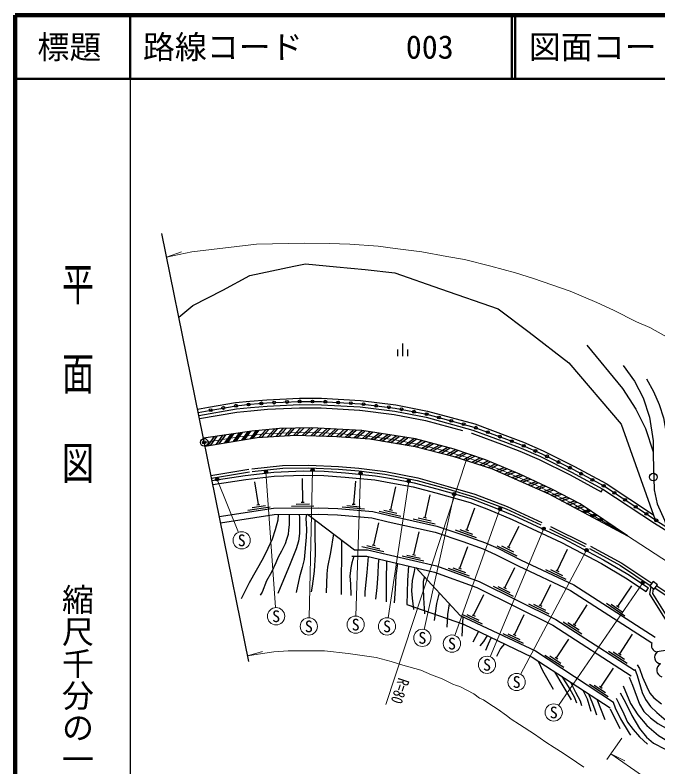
# Model space of a CAD drawing. Units: millimetres at full size, sheet at 1:1000; details may follow other scales. Extents: x 40000 to 680000, y 20000 to 380000.
# Drawn here: x 40000 to 140586, y 262303 to 380000 of the extents above; entities that cross this region are included whole.
import ezdxf
from ezdxf.enums import TextEntityAlignment as Align

# ---------------------------------------------------------------- set-up
doc = ezdxf.new("R2010")
doc.units = ezdxf.units.MM
doc.header["$LTSCALE"] = 1000
doc.header["$PDMODE"] = 32
doc.header["$PDSIZE"] = 500
doc.linetypes.add('CHAIN', pattern=[18.5, 12, -1.5, 3.5, -1.5])
doc.linetypes.add('DASHED', pattern=[7.5, 6, -1.5])
for name, color, linetype, lineweight in [('M-BGD', 7, 'Continuous', 25), ('M-BMK', 2, 'CHAIN', 13), ('M-BMK-OTRS', 5, 'Continuous', 25), ('M-BMK-SRVR', 3, 'Continuous', 25), ('M-STR-HTXT', 7, 'Continuous', 13), ('M-STR-STRC', 7, 'Continuous', 25), ('M-TTL', 2, 'Continuous', 140), ('M-TTL-BAND', 7, 'Continuous', 25), ('M-TTL-LINE', 7, 'Continuous', 50)]:
    doc.layers.add(name, color=color, linetype=linetype, lineweight=lineweight)
doc.layers.add('M-OTRS', color=6, linetype='Continuous')
doc.layers.add('M-TTL-TXT', color=7, linetype='Continuous')
doc.styles.add('@ＭＳ ゴシック', font='')
doc.styles.add('ＭＳ ゴシック', font='')
doc.styles.get('@ＭＳ ゴシック').set_extended_font_data('@MS Gothic')
doc.styles.get('ＭＳ ゴシック').set_extended_font_data('MS Gothic')

msp = doc.modelspace()

# ---------------------------------------------------------------- hatches: boundary and pattern name
at = {"layer": 'M-STR-STRC'}
for points in [[(72957, 314293), (72520, 314231), (71499, 312809), (71943, 312882)], [(74267, 314481), (73830, 314419), (72831, 313027), (73275, 313100)], [(75577, 314670), (75140, 314607), (74163, 313246), (74607, 313319)], [(76888, 314858), (76451, 314795), (75495, 313464), (75939, 313537)], [(78151, 314980), (77732, 314942), (76828, 313683), (77272, 313756)], [(79697, 315122), (79234, 315079), (78163, 313873), (78612, 313900)], [(81087, 315249), (80624, 315207), (79510, 313953), (79960, 313980)], [(82410, 315301), (81974, 315290), (80858, 314033), (81307, 314060)], [(83716, 315334), (83280, 315323), (82206, 314113), (82655, 314139)], [(85233, 315372), (84586, 315356), (83553, 314193), (83878, 314212), (84003, 314208)], [(86636, 315386), (86369, 315401), (86184, 315396), (84902, 314183), (85352, 314171)], [(87947, 315312), (87510, 315336), (86252, 314146), (86702, 314133)], [(89258, 315238), (88821, 315262), (87601, 314108), (88051, 314096)], [(90569, 315164), (90132, 315188), (88951, 314071), (89401, 314058)], [(92005, 315083), (91443, 315114), (90300, 314033), (90336, 314032), (90749, 314001)], [(93378, 315005), (92921, 315031), (91647, 313934), (92095, 313901)], [(94702, 314884), (94289, 314949), (92993, 313833), (93442, 313800)], [(95940, 314691), (95527, 314755), (94339, 313733), (94788, 313699)], [(97407, 314461), (96959, 314531), (95684, 313617), (96128, 313544)], [(98752, 314250), (98303, 314321), (97016, 313398), (97460, 313324)], [(71646, 314105), (71209, 314043), (70167, 312590), (70611, 312663)], [(100097, 314040), (99648, 314110), (98348, 313178), (98792, 313105)], [(101442, 313829), (100993, 313900), (99680, 312958), (100124, 312885)], [(102770, 313607), (102632, 313643), (102338, 313689), (101012, 312738), (101456, 312665)], [(104162, 313248), (103573, 313400), (102344, 312518), (102615, 312474), (102784, 312430)], [(105465, 312911), (105031, 313023), (103657, 312208), (104093, 312097)], [(106769, 312575), (106334, 312687), (104965, 311874), (105401, 311763)], [(108072, 312238), (107637, 312350), (106273, 311540), (106709, 311429)], [(109313, 311865), (108920, 312001), (107581, 311207), (108017, 311095)], [(110661, 311398), (110243, 311543), (108882, 310849), (109310, 310710)], [(113164, 310531), (112747, 310676), (111450, 310015), (111878, 309876)], [(114356, 310067), (113969, 310227), (112734, 309598), (113162, 309459)], [(115516, 309587), (115129, 309747), (114018, 309181), (114446, 309042)], [(79088, 308337, -1), (79420, 308712, -1)], [(86366, 308605, -0.41421), (86378, 308959, -0.41421), (86731, 308947, -1)], [(93870, 308078, -1), (94238, 308416, -0.41421), (94223, 308063, -0.41421)], [(116950, 308993), (116524, 309169), (115272, 308686), (115684, 308504)], [(118228, 308463), (117802, 308640), (116506, 308139), (116918, 307957)], [(71533, 307085, -0.41421), (71405, 307415, -0.41421), (71734, 307543, -1)], [(101391, 306897, -1), (101795, 307191, -0.41421), (101740, 306842, -0.41421)], [(119470, 307920), (119073, 308107), (117741, 307593), (118152, 307411)], [(120661, 307356), (120264, 307544), (118975, 307046), (119387, 306864)], [(121852, 306793), (121455, 306981), (120210, 306500), (120621, 306317)], [(123043, 306230), (122646, 306417), (121444, 305953), (121856, 305771)], [(108503, 304884, -0.41421), (108583, 305229, -0.41421), (108927, 305149, -1)], [(124222, 305661), (123965, 305794), (123837, 305854), (122679, 305407), (123090, 305224)], [(125116, 305202), (123898, 304830), (124296, 304619), (125522, 304993)], [(126741, 304367), (126334, 304576), (125090, 304196), (125487, 303984)], [(127959, 303741), (127553, 303950), (126282, 303562), (126679, 303350)], [(115636, 302564, -1), (116090, 302774, -0.41421), (115968, 302443, -0.41421)], [(129054, 303077), (128715, 303307), (127474, 302927), (127871, 302716)], [(130069, 302389), (129730, 302618), (128665, 302293), (129063, 302082)], [(130745, 301930), (129857, 301659), (130254, 301448), (131084, 301701)], [(131760, 301242), (131049, 301025), (131446, 300814), (132099, 301013)], [(132775, 300554), (132241, 300391), (132638, 300179), (133114, 300325)], [(122475, 299517, -0.41421), (122614, 299842, -0.41421), (122939, 299703, -1)], [(133790, 299866), (133432, 299757), (133830, 299545), (134129, 299636)], [(134806, 299178), (134624, 299122), (135022, 298911), (135144, 298948)], [(129178, 296183, -0.41421), (129347, 296494, -0.41421), (129657, 296326, -1)], [(137958, 291092, -1), (138450, 291179, -1)]]:
    msp.add_hatch(color=256, dxfattribs=at).paths.add_polyline_path(points)
h = msp.add_hatch(color=256, dxfattribs=at)
edge = h.paths.add_edge_path()
edge.add_line((110594, 310293), (110584, 310296))

# ---------------------------------------------------------------- linework, layer by layer
at = {"layer": 'M-BGD'}
for p, q in [((100671, 326589), (100671, 328581)), ((99871, 326589), (99871, 327634)), ((101471, 326589), (101471, 327634)), ((85004, 303764), (84970, 307480)), ((78079, 303370), (77529, 306958)), ((92989, 303438), (93315, 307019)), ((98791, 302546), (99601, 306133)), ((104145, 301338), (104953, 304924)), ((84759, 303762), (85249, 303767)), ((76440, 302512), (79900, 303042)), ((77087, 302914), (79162, 303233)), ((77837, 303333), (78321, 303407)), ((83260, 303148), (86760, 303180)), ((83957, 303455), (86057, 303474)), ((91191, 302999), (94677, 302682)), ((91916, 303235), (94007, 303044)), ((92745, 303460), (93233, 303416)), ((97701, 302484), (99750, 302022)), ((98552, 302600), (99030, 302492)), ((110702, 299403), (111954, 302865)), ((85759, 301871), (93132, 296309)), ((96952, 302346), (100367, 301575)), ((103906, 301392), (104384, 301284)), ((96117, 297000), (96938, 300504)), ((102305, 301138), (105720, 300368)), ((103054, 301277), (105103, 300814)), ((102405, 295525), (103239, 299082)), ((108852, 299434), (112144, 298244)), ((109613, 299478), (111588, 298764)), ((110472, 299486), (110933, 299320)), ((117201, 296690), (118854, 299988)), ((91087, 297852), (91016, 289322)), ((94276, 296815), (97683, 296016)), ((95026, 296947), (97070, 296468)), ((95878, 297056), (96355, 296944)), ((109591, 293400), (110831, 296804)), ((115368, 296937), (118497, 295369)), ((116128, 296892), (118005, 295951)), ((116982, 296800), (117420, 296580)), ((101314, 295473), (103359, 294994)), ((102166, 295581), (102643, 295469)), ((124838, 293007), (126446, 296401)), ((100564, 295341), (103972, 294542)), ((107741, 293435), (111029, 292237)), ((108501, 293477), (110474, 292759)), ((109360, 293484), (109821, 293316)), ((116623, 290356), (118190, 293510)), ((123000, 293214), (126163, 291716)), ((123761, 293185), (125658, 292286)), ((124617, 293112), (125059, 292902)), ((122188, 287591), (123803, 290842)), ((114789, 290597), (117924, 289040)), ((115550, 290554), (117430, 289620)), ((116404, 290465), (116843, 290247)), ((134299, 287435), (136509, 290657)), ((138758, 289786), (139113, 290330)), ((111753, 285993), (113318, 289318)), ((120354, 287833), (123488, 286276)), ((121114, 287790), (122995, 286856)), ((121969, 287700), (122408, 287482)), ((127526, 284573), (129517, 287656)), ((132516, 287930), (135402, 285950)), ((133263, 287781), (134995, 286594)), ((134096, 287573), (134501, 287296)), ((109914, 286196), (113081, 284705)), ((110675, 286169), (112575, 285274)), ((111531, 286097), (111975, 285889)), ((118150, 282982), (119652, 286171)), ((110043, 285803), (109900, 282794)), ((125730, 285018), (128671, 283120)), ((126481, 284891), (128245, 283751)), ((127320, 284706), (127732, 284440)), ((112512, 283500), (111597, 281826)), ((116312, 283184), (119478, 281693)), ((117073, 283157), (118973, 282263)), ((117929, 283086), (118372, 282877)), ((134626, 279987), (136627, 283085)), ((124703, 279365), (126629, 282295)), ((132831, 280433), (135771, 278534)), ((133582, 280305), (135346, 279166)), ((145156, 281119), (140449, 280311)), ((122911, 279825), (125836, 277902)), ((123661, 279691), (125416, 278538)), ((124498, 279499), (124908, 279230)), ((134421, 280120), (134832, 279854)), ((131656, 274796), (133618, 277781)), ((124401, 277213), (126984, 272794)), ((129864, 275255), (132789, 273333)), ((130614, 275122), (132369, 273968)), ((131452, 274930), (131861, 274661)), ((131040, 272905), (132299, 269731)), ((133109, 271383), (134615, 268298))]:
    msp.add_line(p, q, dxfattribs=at)
at = {"layer": 'M-BGD', "linetype": 'DASHED'}
msp.add_line((131702, 305375), (131977, 305793), dxfattribs=at)
at = {"layer": 'M-BGD'}
for points in [[(65632, 332688), (67807, 334521), (72522, 336917), (76744, 339236), (83597, 340690), (85460, 341044), (90281, 340568), (94785, 340174), (99422, 339653), (106585, 337138), (115602, 334007), (120420, 330351), (126625, 325564), (134824, 315946), (140164, 301007)], [(129451, 328309), (135046, 321551), (137136, 318285), (138640, 315274), (139831, 311610)], [(135168, 325146), (136923, 322690), (138277, 320058), (139255, 317051), (139831, 313367), (139831, 311036), (140013, 305676), (140465, 303515), (141621, 300952), (141915, 299901)], [(138815, 323039), (139892, 321053), (140751, 319041), (141431, 316952), (141881, 314550), (142833, 302316), (143331, 299887), (143520, 298860)], [(68550, 318298), (70275, 318600), (74511, 319340), (76745, 319563), (79376, 319786), (84492, 320030), (87961, 320008), (94069, 319651), (99554, 318971), (104540, 318012), (111933, 315993), (117069, 314097), (119553, 313124), (122628, 311786), (127525, 309343), (132472, 306663), (139884, 301790)], [(68650, 317808), (70361, 318107), (74579, 318844), (76791, 319065), (79409, 319287), (84502, 319529), (87944, 319508), (94023, 319153), (99476, 318477), (104427, 317525), (111780, 315516), (116891, 313630), (119362, 312662), (122417, 311333), (127294, 308899), (132216, 306234), (140340, 300891)], [(68749, 317318), (74647, 318349), (76837, 318567), (79442, 318788), (84513, 319029), (87928, 319008), (93978, 318654), (99398, 317982), (104313, 317037), (111627, 315039), (116713, 313162), (119171, 312200), (122205, 310879), (127064, 308455), (131959, 305804), (140065, 300474)], [(70809, 307160), (76023, 307941), (80499, 308462), (85082, 308635), (88363, 308583), (91707, 308330), (96394, 307877), (98897, 307437), (102435, 306766), (105985, 305844), (111387, 304317), (114312, 303186), (118012, 301644), (125799, 298044), (132064, 294728), (135848, 292462), (139113, 290330)], [(70938, 306522), (76109, 307296), (80549, 307814), (85089, 307985), (88333, 307933), (91652, 307682), (96306, 307233), (98780, 306798), (102292, 306131), (105815, 305217), (111181, 303700), (114070, 302583), (117751, 301049), (125511, 297461), (131745, 294162), (135503, 291911), (138758, 289786)], [(71953, 301520), (80446, 302823), (87464, 302887), (90505, 302761), (95953, 302264), (98593, 301668), (106010, 299995), (110396, 298557), (113602, 297398), (115616, 296477), (119177, 294693), (127415, 290790), (140164, 282595)], [(72152, 300538), (80527, 301823), (87448, 301887), (90439, 301763), (95797, 301274), (98373, 300692), (105744, 299030), (110070, 297611), (113223, 296471), (115184, 295575), (118739, 293794), (126929, 289914), (139623, 281754)], [(81153, 301829), (81109, 300909), (80706, 299416), (80213, 297953), (79567, 296493), (78819, 294962), (76621, 291128), (75395, 288638)], [(82905, 301845), (82901, 300967), (82890, 300221), (82799, 299394), (82712, 298704), (82484, 297925), (82238, 297228), (81707, 296071), (81176, 295116), (80789, 294277), (80106, 292779), (79344, 291428), (78638, 289644), (78352, 289199)], [(84437, 301859), (84525, 301228), (84518, 300135), (84498, 298820), (84322, 297659), (83968, 296420), (83061, 294090), (81131, 289469)], [(85598, 301870), (85505, 301183), (85540, 300433), (85592, 299467), (85552, 298288), (85245, 294785), (84938, 293500), (84518, 292067), (83976, 289597)], [(86906, 301006), (86906, 299258), (86971, 295555), (86811, 292975), (86479, 290604), (86346, 289717)], [(140065, 300474), (142664, 298839)], [(140332, 300897), (142938, 299257)], [(89846, 298788), (89347, 295868), (88887, 293564), (88791, 292531), (88664, 289544)], [(93132, 296309), (95162, 296299), (105937, 293773), (112628, 291335), (124620, 285379), (136924, 277432)], [(92979, 295310), (92694, 294235), (92540, 293488), (92394, 292163), (92475, 290969), (92556, 289161)], [(92701, 295311), (95044, 295300), (105650, 292813), (112233, 290415), (124124, 284508), (136381, 276592)], [(95272, 295246), (95029, 292735), (94703, 289711), (94724, 288997)], [(96899, 294865), (96801, 294106), (96751, 292536), (96586, 290399), (96412, 288560)], [(98116, 294579), (98063, 291489), (98047, 288172)], [(99861, 294170), (99600, 292280), (99448, 290116), (99305, 287972)], [(101562, 293771), (101401, 291507), (101312, 287744)], [(102568, 293536), (102439, 292914), (102134, 291463), (102031, 289880), (102125, 288727), (102341, 286948)], [(102694, 293506), (109639, 285994), (121407, 280454), (133629, 272423)], [(104052, 292037), (103841, 291308), (103859, 290363), (103920, 288785), (104051, 286268)], [(106351, 289550), (105958, 287880), (105594, 285245)], [(139465, 290541), (139281, 289346), (141985, 285033), (147361, 278957), (162128, 267529), (172714, 259559), (179651, 253504)], [(139847, 290263), (139720, 289436), (142322, 285285), (147650, 279265), (162383, 267863), (172978, 259885), (179927, 253821)], [(101312, 287744), (110139, 284638), (120930, 279465), (133117, 271557)], [(107923, 287849), (107673, 286158), (107532, 284179)], [(113861, 282854), (113274, 281949), (112738, 281282)], [(114471, 282561), (114011, 281510), (113599, 280545)], [(116577, 281552), (115950, 280835), (115350, 279582)], [(121854, 278866), (122523, 277398), (123347, 275953), (124172, 274471)], [(137339, 278296), (137675, 277717), (138161, 276362), (138853, 274821), (139312, 273845), (139919, 273136), (141115, 272164)], [(136972, 277636), (137324, 276616), (138110, 273943), (138651, 272877), (139402, 271764), (140422, 270818), (141879, 269555), (144065, 268091), (145696, 267196)], [(125529, 276481), (126773, 274469), (127498, 273290), (127827, 272348)], [(126899, 275592), (127677, 274033), (128413, 272667), (128608, 271941)], [(136063, 276366), (136579, 275124), (137691, 272114), (138393, 271006), (139424, 269994), (140565, 269111), (143896, 267243), (146339, 265967), (148801, 264742), (152288, 262999)], [(128856, 274322), (129494, 272978), (129769, 272100), (130089, 271027)], [(135128, 274998), (136297, 272249), (137412, 270450), (138839, 268800), (140675, 267229), (142850, 265932), (144901, 264886), (150237, 262779), (153404, 261394), (156908, 259556), (158945, 258323), (161966, 256008), (164286, 254071), (167141, 251208), (169957, 247824)], [(129730, 273755), (130331, 272231), (130686, 271238), (130978, 270440)], [(134049, 273072), (134537, 272113), (135261, 270612), (135840, 269328), (136726, 268189), (137721, 267013), (138951, 265892)], [(134700, 273922), (135514, 272403), (136509, 270359), (137703, 268315), (138789, 266977), (139874, 266036), (141701, 265096), (145942, 263482), (148040, 262596), (150125, 261599), (157225, 257908), (159871, 256269), (162277, 254153), (164503, 252146), (167542, 249053)], [(133573, 272459), (133913, 271557), (134736, 269834), (136075, 267610), (136274, 267302)]]:
    msp.add_lwpolyline(points, dxfattribs=at)
at = {"layer": 'M-BGD', "linetype": 'DASHED'}
for points in [[(68848, 316828), (74715, 317853), (76883, 318069), (79475, 318289), (84523, 318529), (87912, 318509), (93933, 318156), (99320, 317488), (104200, 316550), (111474, 314563), (116536, 312695), (118980, 311738), (121993, 310426), (126833, 308012), (131702, 305375)], [(70655, 307918), (77048, 308992), (81857, 309499), (85980, 309532), (90625, 309315), (93807, 309047), (97945, 308553), (102997, 307575), (107765, 306216), (111936, 304997), (116987, 303092), (123992, 299854), (130049, 296860), (134921, 294216), (139636, 291070)], [(70739, 307506), (77105, 308575), (81881, 309079), (85972, 309112), (90598, 308896), (93765, 308629), (97880, 308138), (102899, 307166), (107649, 305812), (111802, 304599), (116825, 302704), (123811, 299475), (129856, 296487), (134704, 293856), (139390, 290730)], [(140129, 290302), (146224, 286199)], [(140393, 290666), (146475, 286572)]]:
    msp.add_lwpolyline(points, dxfattribs=at)
at = {"layer": 'M-BGD'}
msp.add_lwpolyline([(139325, 290642), (140014, 290143), (140513, 290831), (139825, 291330)], close=True, dxfattribs=at)
for centre, radius in [((74560, 318841), 225), ((76550, 319041), 225), ((78542, 319214), 225), ((80538, 319341), 225), ((82536, 319436), 225), ((84534, 319529), 225), ((86534, 319517), 225), ((88533, 319474), 225), ((90529, 319357), 225), ((92526, 319240), 225), ((94519, 319091), 225), ((96504, 318845), 225), ((70620, 318152), 225), ((72590, 318497), 225), ((98489, 318599), 225), ((100463, 318287), 225), ((102427, 317909), 225), ((104391, 317532), 225), ((106321, 317007), 225), ((108251, 316480), 225), ((110180, 315953), 225), ((112100, 315398), 225), ((113977, 314705), 225), ((115853, 314013), 225), ((117723, 313304), 225), ((119582, 312566), 225), ((121416, 311768), 225), ((123229, 310927), 225), ((125019, 310034), 225), ((126809, 309141), 225), ((128576, 308205), 225), ((130334, 307253), 225), ((139860, 307669), 600), ((132093, 306300), 225), ((133770, 305212), 225), ((135441, 304113), 225), ((137112, 303014), 225), ((138783, 301915), 225), ((140332, 300897), 225)]:
    msp.add_circle(centre, radius, dxfattribs=at)
for centre, radius, start, end in [((140611, 281361), 1063, 158.33408, 261.22936), ((141102, 279488), 1051, 128.47311, 262.6037), ((141493, 277475), 1105, 118.43519, 254.3899)]:
    msp.add_arc(centre, radius, start, end, dxfattribs=at)
at = {"layer": 'M-BMK'}
msp.add_lwpolyline([(69603, 313106), (74717, 313911), (79110, 314451), (84167, 314680), (88251, 314603), (93368, 314278), (99140, 313575), (103165, 312781), (106616, 311923), (110574, 310798), (116016, 308823), (121343, 306493), (127419, 303440), (135847, 298472), (161345, 281706)], dxfattribs=at)
at = {"layer": 'M-BMK-OTRS'}
msp.add_line((76561, 278792), (62976, 345787), dxfattribs=at)
at = {"layer": 'M-BMK-SRVR'}
msp.add_circle((69603, 313106), 600, dxfattribs=at)
at = {"layer": 'M-OTRS'}
msp.add_point((69603, 313106), dxfattribs=at)
at = {"layer": 'M-STR-HTXT'}
for p, q in [((63720, 342119), (66028, 342954)), ((110730, 310741), (98036, 272101)), ((79254, 308524), (80752, 287240)), ((86549, 308776), (85993, 285654)), ((71634, 307314), (74954, 299028)), ((94054, 308247), (93330, 285930)), ((101593, 307044), (98393, 285639)), ((108715, 305017), (104015, 283826)), ((115863, 302669), (108807, 282882)), ((122707, 299610), (114359, 279538)), ((129418, 296255), (119103, 276790)), ((138204, 291136), (125040, 271944)), ((76383, 279674), (78728, 280400)), ((132598, 263477), (134912, 266812)), ((133216, 264368), (135405, 263256))]:
    msp.add_line(p, q, dxfattribs=at)
for points in [[(63720, 342119), (67661, 342950), (77785, 344112), (85347, 344315), (89170, 344256), (92381, 344120), (96803, 343807), (99485, 343439), (103621, 342945), (107567, 342188), (110342, 341734), (114461, 340689), (118282, 339628), (121102, 338767), (126864, 336758), (131038, 335012), (133626, 333827), (137240, 331976), (139298, 331098), (144885, 327964)], [(76383, 279674), (78040, 279961), (80480, 280319), (82738, 280475), (88422, 280475), (92132, 280075), (96499, 279411), (98842, 278809), (100648, 278256), (103468, 277463), (105169, 276737), (106845, 276072), (108470, 275288), (109043, 275037), (109578, 274909), (111763, 273740), (112669, 273071), (113298, 272821), (114133, 272236), (115610, 271277), (116866, 270344), (117642, 269798), (118904, 268939), (121272, 267425), (123039, 266193), (124358, 265373), (125778, 264451), (127848, 263068), (128967, 262261)], [(133216, 264368), (138159, 260917), (142879, 257922)]]:
    msp.add_lwpolyline(points, dxfattribs=at)
for centre in [(75456, 297775), (80846, 285893), (85961, 284304), (93287, 284581), (98194, 284304), (103723, 282508), (108353, 281610), (113841, 278291), (118471, 275597), (124277, 270830)]:
    msp.add_circle(centre, 1350, dxfattribs=at)
at = {"layer": 'M-STR-STRC'}
for p, q in [((71943, 312882), (72957, 314293)), ((72831, 313027), (73830, 314419)), ((73275, 313100), (74267, 314481)), ((74163, 313246), (75140, 314607)), ((74607, 313319), (75577, 314670)), ((75495, 313464), (76451, 314795)), ((75939, 313537), (76888, 314858)), ((76828, 313683), (77732, 314942)), ((77272, 313756), (78151, 314980)), ((78163, 313873), (79234, 315079)), ((78612, 313900), (79697, 315122)), ((79510, 313953), (80624, 315207)), ((79960, 313980), (81087, 315249)), ((80858, 314033), (81974, 315290)), ((81307, 314060), (82410, 315301)), ((82206, 314113), (83280, 315323)), ((82655, 314139), (83716, 315334)), ((83553, 314193), (84586, 315356)), ((84003, 314208), (85233, 315372)), ((84902, 314183), (86184, 315396)), ((85352, 314171), (86636, 315386)), ((86252, 314146), (87510, 315336)), ((86702, 314133), (87947, 315312)), ((87601, 314108), (88821, 315262)), ((88051, 314096), (89258, 315238)), ((88951, 314071), (90132, 315188)), ((89401, 314058), (90569, 315164)), ((90300, 314033), (91443, 315114)), ((90749, 314001), (92005, 315083)), ((91647, 313934), (92921, 315031)), ((92095, 313901), (93378, 315005)), ((92993, 313833), (94289, 314949)), ((93442, 313800), (94702, 314884)), ((94339, 313733), (95527, 314755)), ((94788, 313699), (95940, 314691)), ((95684, 313617), (96959, 314531)), ((96128, 313544), (97407, 314461)), ((97016, 313398), (98303, 314321)), ((70167, 312590), (71209, 314043)), ((70611, 312663), (71646, 314105)), ((71499, 312809), (72520, 314231)), ((97460, 313324), (98752, 314250)), ((98348, 313178), (99648, 314110)), ((98792, 313105), (100097, 314040)), ((99680, 312958), (100993, 313900)), ((100124, 312885), (101442, 313829)), ((101012, 312738), (102338, 313689)), ((101456, 312665), (102770, 313607)), ((102344, 312518), (103573, 313400)), ((102784, 312430), (104162, 313248)), ((103657, 312208), (105031, 313023)), ((104093, 312097), (105465, 312911)), ((104965, 311874), (106334, 312687)), ((105401, 311763), (106769, 312575)), ((106273, 311540), (107637, 312350)), ((106709, 311429), (108072, 312238)), ((107581, 311207), (108920, 312001)), ((108017, 311095), (109313, 311865)), ((108882, 310849), (110243, 311543)), ((109310, 310710), (110661, 311398)), ((110166, 310432), (111495, 311109)), ((110594, 310293), (111912, 310965)), ((111450, 310015), (112747, 310676)), ((111878, 309876), (113164, 310531)), ((112734, 309598), (113969, 310227)), ((113162, 309459), (114356, 310067)), ((114018, 309181), (115129, 309747)), ((114446, 309042), (115516, 309587)), ((115272, 308686), (116524, 309169)), ((115684, 308504), (116950, 308993)), ((116506, 308139), (117802, 308640)), ((116918, 307957), (118228, 308463)), ((117741, 307593), (119073, 308107)), ((118152, 307411), (119470, 307920)), ((118975, 307046), (120264, 307544)), ((119387, 306864), (120661, 307356)), ((120210, 306500), (121455, 306981)), ((120621, 306317), (121852, 306793)), ((121444, 305953), (122646, 306417)), ((121856, 305771), (123043, 306230)), ((122679, 305407), (123837, 305854)), ((123090, 305224), (124222, 305661)), ((123898, 304830), (125116, 305202)), ((124296, 304619), (125522, 304993)), ((125090, 304196), (126334, 304576)), ((125487, 303984), (126741, 304367)), ((126282, 303562), (127553, 303950)), ((126679, 303350), (127959, 303741)), ((127474, 302927), (128715, 303307)), ((127871, 302716), (129054, 303077)), ((128665, 302293), (129730, 302618)), ((129063, 302082), (130069, 302389)), ((129857, 301659), (130745, 301930)), ((130254, 301448), (131084, 301701)), ((131049, 301025), (131760, 301242)), ((131446, 300814), (132099, 301013)), ((132241, 300391), (132775, 300554)), ((132638, 300179), (133114, 300325)), ((133432, 299757), (133790, 299866)), ((133830, 299545), (134129, 299636)), ((134624, 299122), (134806, 299178)), ((135022, 298911), (135144, 298948)), ((135816, 298488), (135821, 298490))]:
    msp.add_line(p, q, dxfattribs=at)
for points in [[(135847, 298472), (128436, 303496), (123965, 305794), (118982, 308151), (113604, 310379), (108715, 312072), (102632, 313643), (94243, 314956), (86369, 315401), (81365, 315274), (77023, 314877), (69464, 313792)], [(69722, 312518), (77888, 313857), (83878, 314212), (90336, 314032), (95520, 313644), (102615, 312474), (108509, 310970), (114531, 309014), (123491, 305047), (135847, 298472)]]:
    msp.add_lwpolyline(points, dxfattribs=at)
for centre in [(79254, 308524), (86549, 308776), (94054, 308247), (71634, 307314), (101593, 307044), (108715, 305017), (115863, 302669), (122707, 299610), (129418, 296255), (138204, 291136)]:
    msp.add_circle(centre, 250, dxfattribs=at)
at = {"layer": 'M-TTL'}
for p, q in [((40000, 380000), (40000, 20000)), ((680000, 380000), (40000, 380000))]:
    msp.add_line(p, q, dxfattribs=at)
at = {"layer": 'M-TTL-BAND'}
msp.add_line((58000, 370000), (58000, 20000), dxfattribs=at)
at = {"layer": 'M-TTL-LINE'}
for p, q in [((58000, 380000), (58000, 370000)), ((117750, 380000), (117750, 370000)), ((118250, 380000), (118250, 370000)), ((40000, 370000), (680000, 370000))]:
    msp.add_line(p, q, dxfattribs=at)

# ---------------------------------------------------------------- texts
at = {"layer": 'M-STR-HTXT', "style": 'ＭＳ ゴシック'}
for p in [(75456, 297775), (80846, 285893), (85961, 284304), (93287, 284581), (98194, 284304), (103723, 282508), (108353, 281610), (113841, 278291), (118471, 275597), (124277, 270830)]:
    msp.add_text('S', height=1833, dxfattribs=at).set_placement(p, align=Align.MIDDLE_CENTER)
at = {"layer": 'M-STR-HTXT', "style": 'ＭＳ ゴシック', "width": 0.8}
msp.add_text('R=80', height=1833, rotation=251.814, dxfattribs=at).set_placement((98863, 274642), align=Align.BOTTOM_CENTER)
at = {"layer": 'M-TTL-BAND', "style": '@ＭＳ ゴシック', "width": 1.4}
msp.add_text('平  面  図', height=3666, rotation=270, dxfattribs=at).set_placement((49777, 306475), align=Align.MIDDLE_RIGHT)
at = {"layer": 'M-TTL-BAND', "style": '@ＭＳ ゴシック'}
msp.add_text('縮尺千分の一', height=3666, rotation=270, dxfattribs=at).set_placement((49777, 261030), align=Align.MIDDLE_RIGHT)
at = {"layer": 'M-TTL-TXT', "style": 'ＭＳ ゴシック'}
msp.add_text('標題', height=3666, dxfattribs=at).set_placement((48500, 375000), align=Align.MIDDLE_CENTER)
for s, p in [('路線コード', (60000, 375000)), ('003', (101142, 375000)), ('図面コード', (120380, 375000))]:
    msp.add_text(s, height=3666, dxfattribs=at).set_placement(p, align=Align.MIDDLE_LEFT)

doc.saveas('drawing.dxf')
